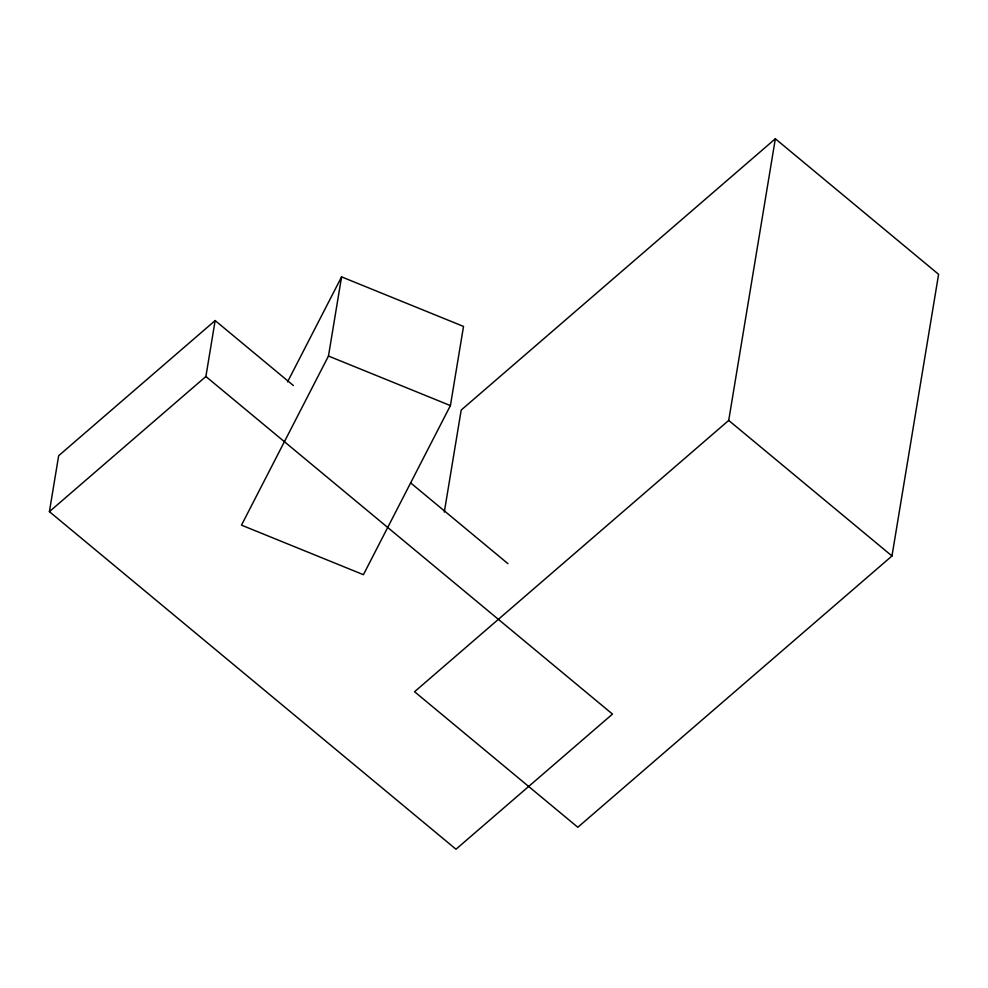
<?xml version="1.0" encoding="UTF-8"?>
<svg xmlns="http://www.w3.org/2000/svg" width="988" height="988" viewBox="0 0 988 988"><rect width="100%" height="100%" fill="white"/><g stroke="black" fill="none" stroke-linecap="round" stroke-linejoin="round"><path stroke-width="1.48" d="M215.149 320.569L205.887 376.502L612.486 714.089L455.987 849.235L49.4 511.648L58.663 455.715L215.149 320.569L293.387 385.53M328.473 356.038L341.576 276.875L463.52 326.423L450.405 405.586L363.411 574.695L241.48 525.147L328.473 356.038L450.405 405.586M444.304 512.08L461.186 410.069L775.345 138.765L938.6 274.318L891.979 555.972L577.819 827.277L414.565 691.724L728.712 420.419L775.345 138.765M287.557 381.887L341.576 276.875M49.4 511.648L205.887 376.502M728.712 420.419L891.979 555.972M410.736 482.971L507.943 563.666"/></g></svg>
